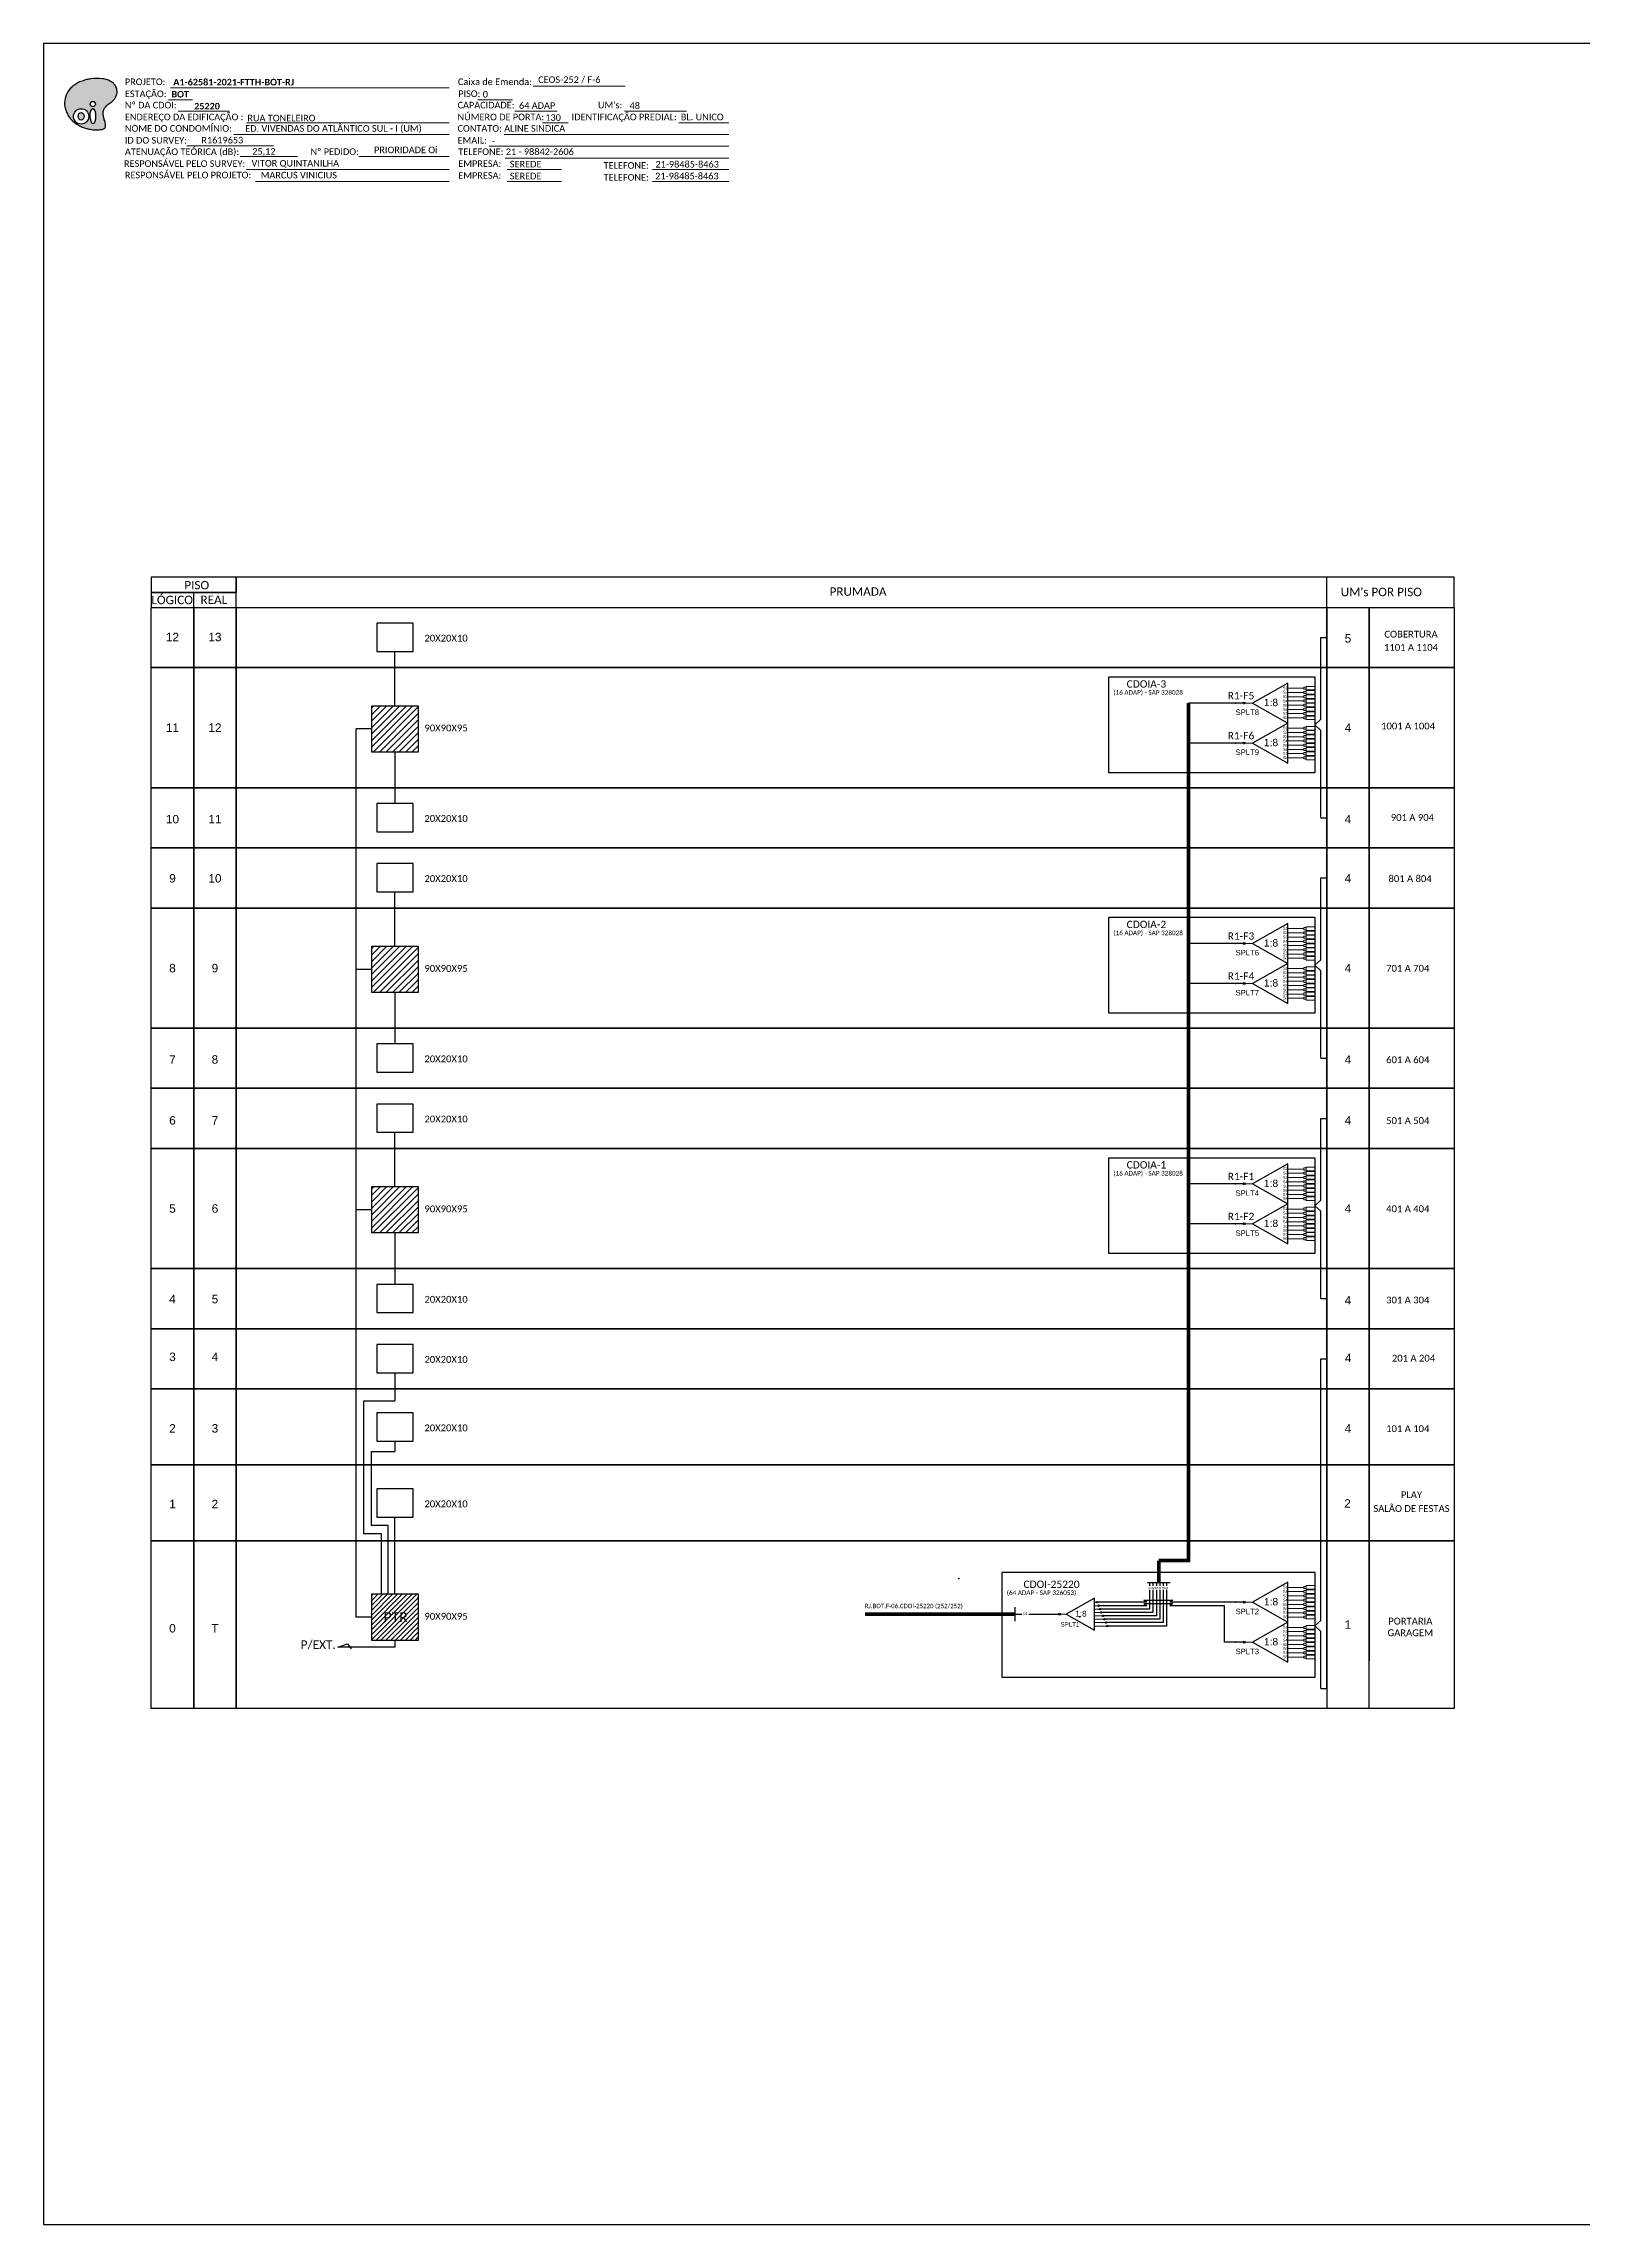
# Model space of a CAD drawing. Header units: inches. Extents: x 2341 to 4108, y -90 to 504.
# Drawn here: x 3269 to 3688, y -90 to 504 of the extents above; entities that cross this region are included whole.
import ezdxf
from ezdxf.enums import TextEntityAlignment as Align

# ---------------------------------------------------------------- set-up
doc = ezdxf.new("R2010")
doc.units = ezdxf.units.IN
doc.header["$MEASUREMENT"] = 0
doc.styles.add('ARIAL', font='arial.ttf')
doc.styles.add('WMF-Calibri0', font='calibri.ttf')
doc.styles.add('WMF-Calibri1', font='calibrib.ttf')

# ---------------------------------------------------------------- blocks, each defined once
blk = doc.blocks.new('SPLT_1-8_SC-APC')
at = {"color": 1}
blk.add_lwpolyline([(-7.37, -2.1), (-17.04, -7.55), (-7.37, -13), (-7.37, -2.1)], dxfattribs=at)
at = {"color": 3, "lineweight": 0}
for points in [[(-2.99, -3.51), (-7.37, -3.51)], [(-7.37, -4.66), (-2.99, -4.66)], [(-7.37, -5.82), (-2.99, -5.82)], [(-2.41, -3.02), (-2.41, -4)], [(-2.41, -3.02), (0, -3.02)], [(-2.41, -4), (0, -4)], [(-2.41, -4.17), (-2.41, -5.16)], [(-2.41, -4.17), (0, -4.17)], [(-2.41, -5.16), (0, -5.16)], [(-2.41, -5.32), (-2.41, -6.31)], [(-2.41, -5.32), (0, -5.32)], [(-7.37, -6.97), (-2.99, -6.97)], [(-7.37, -8.12), (-2.99, -8.12)], [(-7.37, -9.28), (-2.99, -9.28)], [(-7.37, -10.43), (-2.99, -10.43)], [(-7.37, -11.58), (-2.99, -11.58)], [(-2.41, -6.31), (0, -6.31)], [(-2.41, -6.48), (-2.41, -7.46)], [(-2.41, -6.48), (0, -6.48)], [(-2.41, -7.46), (0, -7.46)], [(-2.41, -7.63), (-2.41, -8.62)], [(-2.41, -7.63), (0, -7.63)], [(-2.41, -8.62), (0, -8.62)], [(-2.41, -8.78), (-2.41, -9.77)], [(-2.41, -8.78), (0, -8.78)], [(-2.41, -9.77), (0, -9.77)], [(-2.41, -9.94), (-2.41, -10.92)], [(-2.41, -9.94), (0, -9.94)], [(-2.41, -10.92), (0, -10.92)], [(-2.41, -11.09), (-2.41, -12.08)], [(-2.41, -11.09), (0, -11.09)], [(-2.41, -12.08), (0, -12.08)]]:
    blk.add_lwpolyline(points, dxfattribs=at)
for points in [[(-2.99, -3.22), (-2.41, -3.22), (-2.41, -3.8), (-2.99, -3.8)], [(-2.99, -4.38), (-2.41, -4.38), (-2.41, -4.95), (-2.99, -4.95)], [(-2.99, -5.53), (-2.41, -5.53), (-2.41, -6.1), (-2.99, -6.1)], [(-2.99, -6.68), (-2.41, -6.68), (-2.41, -7.26), (-2.99, -7.26)], [(-2.99, -7.84), (-2.41, -7.84), (-2.41, -8.41), (-2.99, -8.41)], [(-2.99, -8.99), (-2.41, -8.99), (-2.41, -9.56), (-2.99, -9.56)], [(-2.99, -10.14), (-2.41, -10.14), (-2.41, -10.72), (-2.99, -10.72)], [(-2.99, -11.3), (-2.41, -11.3), (-2.41, -11.87), (-2.99, -11.87)]]:
    blk.add_lwpolyline(points, close=True, dxfattribs=at)
at = {"color": 1, "lineweight": 0}
blk.add_lwpolyline([(-17.04, -7.55), (-19.26, -7.55)], dxfattribs=at)
at = {"color": 1, "style": 'ARIAL'}
for s, height, p in [('S1', 0.75, (-8.74, -3.78)), ('S2', 0.75, (-8.74, -4.97)), ('S3', 0.75, (-8.74, -6.18)), ('1:8', 2, (-13.91, -8.4)), ('S4', 0.75, (-8.74, -7.36)), ('S5', 0.75, (-8.74, -8.57)), ('S6', 0.75, (-8.74, -9.69)), ('S7', 0.75, (-8.74, -10.78)), ('S8', 0.75, (-8.74, -11.9))]:
    blk.add_text(s, height=height, dxfattribs=at).set_placement(p)
blk = doc.blocks.new('SPLITTER_')
blk.add_point((0, 0))
at = {"style": 'ARIAL', "flags": 4}
blk.add_attdef('SPLT', (0, -3.26), '', height=1.5, dxfattribs=at)
blk = doc.blocks.new('A$C415C251F')
at = {"color": 3}
blk.add_point((0, 0), dxfattribs=at)
blk = doc.blocks.new('LEG_CDOIA8_C-SPLT_ESQ')
at = {"color": 3, "extrusion": (0, 0, -1), "xscale": -1, "zscale": -1}
blk.add_blockref('A$C415C251F', (0, 0), dxfattribs=at)
at = {"color": 1, "style": 'WMF-Calibri0', "flags": 4}
blk.add_attdef('MODELO', text='', height=1.5, dxfattribs=at).set_placement((22.54, -4.54), align=Align.CENTER)
blk.add_attdef('CDO', (21.44, -2.61), '', height=2, dxfattribs=at)
at = {"style": 'ARIAL', "flags": 4}
blk.add_attdef('SPLITAGEM', text='', height=1.5, dxfattribs=at).set_placement((18.61, -12.59), align=Align.CENTER)
blk = doc.blocks.new('OI')
h = blk.add_hatch(color=40)
edge = h.paths.add_edge_path()
edge.add_spline(control_points=[(4.35, -0.67), (3.92, -0.99), (3.26, -1.5), (2.81, -2.59), (2.9, -3.5), (3.06, -4.27), (3.31, -4.85), (3.37, -5.39), (3.4, -5.88), (3.2, -6.4), (2.54, -6.61), (1.65, -6.63), (0.55, -6.67), (-0.56, -6.42), (-1.61, -6.14), (-2.77, -5.61), (-3.92, -4.77), (-4.89, -3.7), (-5.34, -2.65), (-5.6, -1.94), (-5.85, -0.96), (-5.71, 0.47), (-5.1, 2.02), (-4.14, 3.02), (-3.3, 3.61), (-2.37, 4.16), (-1.36, 4.44), (-0.56, 4.7), (0.79, 4.85), (2.24, 4.97), (3.79, 4.57), (4.67, 4.21), (5.44, 3.65), (5.76, 2.99), (6.03, 2.21), (6.01, 1.46), (5.72, 0.64), (5.31, 0.08), (4.88, -0.38), (4.51, -0.55), (4.35, -0.67)], knot_values=[0, 0, 0, 0, 1.60434, 2.417191, 3.427595, 4.282808, 4.776746, 5.304182, 5.888771, 6.258406, 6.858137, 7.79129, 8.986195, 10.124242, 11.187857, 12.242908, 13.953784, 15.414161, 16.515391, 17.349188, 17.675853, 19.552021, 21.515531, 22.568638, 23.63245, 24.621084, 25.782718, 26.745347, 27.142653, 29.870543, 31.004649, 31.921532, 32.709589, 33.801391, 34.042471, 35.192333, 35.971461, 36.628871, 37.254359, 37.836911, 37.836911, 37.836911, 37.836911], degree=3, periodic=0)
h.paths.add_polyline_path([(1.13, -0.87, -1), (-0.04, -0.87, -1)], flags=16)
edge = h.paths.add_edge_path(flags=16)
edge.add_ellipse((0.56, -3.59), major_axis=(-0.02, 1.71), ratio=0.361305, start_angle=0, end_angle=360)
h.paths.add_polyline_path([(-0.36, -3.62, -1), (-3.8, -3.62, -1)], flags=16)
edge = h.paths.add_edge_path(flags=0)
edge.add_ellipse((-2.08, -3.62), major_axis=(0, 0.885), ratio=0.758294, start_angle=0, end_angle=360)
at = {"color": 40}
for centre, radius in [((-2.08, -3.62), 1.72), ((0.54, -0.87), 0.587)]:
    blk.add_circle(centre, radius, dxfattribs=at)
blk.add_ellipse((-2.08, -3.62), major_axis=(0, 0.885), ratio=0.758294, start_param=-3.141592653589792, end_param=3.141592653589792, dxfattribs=at)
blk.add_ellipse((0.56, -3.59), major_axis=(-0.02, 1.71), ratio=0.361305, dxfattribs=at)
at = {"color": 40, "start_tangent": (-0.800898, -0.598801), "end_tangent": (-0.800898, -0.598801)}
blk.add_spline([(4.35, -0.67), (3.2, -1.78), (2.9, -2.54), (2.92, -3.55), (3.12, -4.38), (3.28, -4.85), (3.37, -5.37), (3.35, -5.95), (3.2, -6.29), (2.66, -6.55), (1.73, -6.63), (0.54, -6.62), (-0.58, -6.41), (-1.6, -6.11), (-2.56, -5.67), (-3.95, -4.67), (-4.89, -3.56), (-5.37, -2.56), (-5.64, -1.78), (-5.72, -1.46), (-5.63, 0.42), (-4.84, 2.22), (-4.13, 2.99), (-3.27, 3.62), (-2.4, 4.09), (-1.3, 4.47), (-0.37, 4.72), (0.02, 4.77), (2.75, 4.8), (3.85, 4.53), (4.69, 4.16), (5.31, 3.68), (5.85, 2.73), (5.93, 2.5), (5.94, 1.35), (5.67, 0.62), (5.29, 0.08), (4.84, -0.36), (4.35, -0.67)], degree=3, dxfattribs=at)

msp = doc.modelspace()

# ---------------------------------------------------------------- hatches: boundary and pattern name
h = msp.add_hatch()
h.set_pattern_fill('ANSI31', color=1, scale=10, style=0)
h.set_pattern_definition([(45, (827.6776, 806.3233), (-0.8838835, 0.8838835), [])])
h.paths.add_polyline_path([(3371.02, 323.59), (3358.38, 323.59), (3358.38, 310.95), (3371.02, 310.95)])
h = msp.add_hatch(color=3)
h.dxf.hatch_style = 1
edge = h.paths.add_edge_path()
edge.add_arc((3596.11, 324.32), 0.256, 0, 360)
h = msp.add_hatch(color=3)
h.dxf.hatch_style = 1
edge = h.paths.add_edge_path()
edge.add_arc((3596.11, 313.43), 0.256, 0, 360)
h = msp.add_hatch()
h.set_pattern_fill('ANSI31', color=1, scale=10, style=0)
h.set_pattern_definition([(45, (827.6776, 740.8358), (-0.8838835, 0.8838835), [])])
h.paths.add_polyline_path([(3371.02, 258.1), (3358.38, 258.1), (3358.38, 245.46), (3371.02, 245.46)])
h = msp.add_hatch(color=3)
h.dxf.hatch_style = 1
edge = h.paths.add_edge_path()
edge.add_arc((3596.11, 258.84), 0.256, 0, 360)
h = msp.add_hatch(color=3)
h.dxf.hatch_style = 1
edge = h.paths.add_edge_path()
edge.add_arc((3596.11, 247.94), 0.256, 0, 360)
h = msp.add_hatch()
h.set_pattern_fill('ANSI31', color=1, scale=10, style=0)
h.set_pattern_definition([(45, (827.6776, 675.3483), (-0.8838835, 0.8838835), [])])
h.paths.add_polyline_path([(3371.02, 192.62), (3358.38, 192.62), (3358.38, 179.97), (3371.02, 179.97)])
h = msp.add_hatch(color=3)
h.dxf.hatch_style = 1
edge = h.paths.add_edge_path()
edge.add_arc((3596.11, 193.35), 0.256, 0, 360)
h = msp.add_hatch(color=3)
h.dxf.hatch_style = 1
edge = h.paths.add_edge_path()
edge.add_arc((3596.11, 182.45), 0.256, 0, 360)
h = msp.add_hatch()
h.set_pattern_fill('ANSI31', color=1, scale=7.526522, style=0)
h.set_pattern_definition([(45, (3135.5261, -245.3972), (-0.6652568, 0.6652568), [])])
h.paths.add_polyline_path([(3371.02, 81.65), (3358.38, 81.65), (3358.38, 69.01), (3371.02, 69.01)])
h.paths.add_polyline_path([(3360.94, 73.28), (3368.9, 73.28), (3368.9, 77.34), (3360.94, 77.34)], flags=24)
h = msp.add_hatch(color=3)
h.dxf.hatch_style = 1
edge = h.paths.add_edge_path()
edge.add_arc((3556, 79.38), 0.193, 0, 360)
h = msp.add_hatch(color=3)
h.dxf.hatch_style = 1
edge = h.paths.add_edge_path()
edge.add_arc((3556.4, 78.45), 0.193, 0, 360)
h = msp.add_hatch(color=3)
h.dxf.hatch_style = 1
edge = h.paths.add_edge_path()
edge.add_arc((3556.8, 77.53), 0.193, 0, 360)
h = msp.add_hatch(color=3)
h.dxf.hatch_style = 1
edge = h.paths.add_edge_path()
edge.add_arc((3596.11, 79.39), 0.256, 0, 360)
h = msp.add_hatch(color=3)
h.dxf.hatch_style = 1
edge = h.paths.add_edge_path()
edge.add_arc((3545.78, 76.15), 0.256, 0, 360)
h = msp.add_hatch(color=3)
h.dxf.hatch_style = 1
edge = h.paths.add_edge_path()
edge.add_arc((3557.2, 76.61), 0.193, 0, 360)
h = msp.add_hatch(color=3)
h.dxf.hatch_style = 1
edge = h.paths.add_edge_path()
edge.add_arc((3557.6, 75.69), 0.193, 0, 360)
h = msp.add_hatch(color=3)
h.dxf.hatch_style = 1
edge = h.paths.add_edge_path()
edge.add_arc((3558, 74.76), 0.193, 0, 360)
h = msp.add_hatch(color=3)
h.dxf.hatch_style = 1
edge = h.paths.add_edge_path()
edge.add_arc((3558.4, 73.84), 0.193, 0, 360)
h = msp.add_hatch(color=3)
h.dxf.hatch_style = 1
edge = h.paths.add_edge_path()
edge.add_arc((3558.8, 72.92), 0.193, 0, 360)
h = msp.add_hatch(color=3)
h.dxf.hatch_style = 1
edge = h.paths.add_edge_path()
edge.add_arc((3596.11, 68.5), 0.256, 0, 360)

# ---------------------------------------------------------------- linework, layer by layer
at = {"color": 3}
for p, q in [((3616.94, 319.89), (3616.94, 342.17)), ((3615.37, 318.38), (3616.94, 319.89)), ((3616.94, 316.88), (3615.37, 318.38)), ((3616.94, 293.05), (3616.94, 316.88)), ((3616.94, 254.41), (3616.94, 276.68)), ((3615.37, 252.9), (3616.94, 254.41)), ((3616.94, 251.39), (3615.37, 252.9)), ((3616.94, 227.57), (3616.94, 251.39)), ((3616.94, 188.92), (3616.94, 211.19)), ((3615.37, 187.41), (3616.94, 188.92)), ((3616.94, 185.9), (3615.37, 187.41)), ((3616.94, 162.08), (3616.94, 185.9)), ((3616.94, 74.45), (3616.94, 145.71)), ((3616.94, 74.45), (3616.94, 82.09)), ((3533.63, 76.15), (3535.49, 76.15)), ((3537.42, 76.15), (3545.78, 76.15)), ((3615.37, 72.95), (3616.94, 74.45)), ((3616.94, 71.44), (3615.37, 72.95)), ((3616.94, 55.89), (3616.94, 71.44))]:
    msp.add_line(p, q, dxfattribs=at)
for p, q in [((3321.44, 96.13), (3618.59, 96.13)), ((3618.59, 96.13), (3618.59, 50.49)), ((3618.59, 96.13), (3630.16, 96.13)), ((3618.59, 55.79), (3618.59, 96.13)), ((3630.16, 96.13), (3630.16, 63.39)), ((3630.16, 96.13), (3653.3, 96.13)), ((3630.16, 50.49), (3630.16, 96.13)), ((3653.3, 96.13), (3653.3, 50.49)), ((3618.59, 50.49), (3454.29, 50.49)), ((3630.16, 50.49), (3618.59, 50.49)), ((3653.3, 50.49), (3630.16, 50.49))]:
    msp.add_line(p, q)
for points in [[(3268.96, -90.07), (4107.53, -90.07), (4107.53, 503.93), (3268.96, 503.93), (3268.96, -90.07)], [(3321.44, 350.35), (3653.3, 350.35), (3653.3, 358.58), (3321.44, 358.58), (3321.44, 358.58), (3321.44, 354.47)], [(3618.57, 350.35), (3618.57, 358.58)], [(3309.86, 350.35), (3309.86, 354.47)]]:
    msp.add_lwpolyline(points)
at = {"color": 7, "lineweight": 0}
for points in [[(3302.99, 488.61), (3309.54, 488.61)], [(3303.51, 491.89), (3379.48, 491.89)], [(3387.28, 488.65), (3396.76, 488.65)], [(3402.32, 492.38), (3427.45, 492.38)], [(3305.65, 485.54), (3319.6, 485.54)], [(3324.22, 482.31), (3379.48, 482.31)], [(3397.33, 485.54), (3408.94, 485.54)], [(3404.91, 482.31), (3411.86, 482.31)], [(3427.27, 485.54), (3444.12, 485.54)], [(3442.08, 482.31), (3455.7, 482.31)], [(3307.97, 476.13), (3331.6, 476.13)], [(3320.81, 479.19), (3379.48, 479.19)], [(3390.4, 475.96), (3455.67, 475.96)], [(3394.44, 479.19), (3455.67, 479.19)], [(3322.51, 473.16), (3338.18, 473.16)], [(3324.22, 469.61), (3379.48, 469.61)], [(3354.84, 473.17), (3379.34, 473.17)], [(3355.34, 473.17), (3379.49, 473.17)], [(3394.69, 472.72), (3455.67, 472.72)], [(3395.3, 469.61), (3410.1, 469.61)], [(3434.9, 469.61), (3455.67, 469.61)], [(3326.71, 466.37), (3379.48, 466.37)], [(3395.3, 466.37), (3410.1, 466.37)], [(3434.9, 466.37), (3455.67, 466.37)], [(3556, 79.38), (3555.29, 79.38)], [(3555.29, 78.45), (3556.4, 78.45)], [(3555.29, 77.53), (3556.8, 77.53)], [(3555.29, 76.61), (3557.2, 76.61)], [(3555.29, 75.69), (3557.6, 75.69)], [(3555.29, 74.76), (3557.8, 74.76)], [(3555.29, 73.84), (3558.4, 73.84)], [(3555.29, 72.92), (3558.8, 72.92)]]:
    msp.add_lwpolyline(points, dxfattribs=at)
at = {"color": 0}
for points in [[(3298.29, 354.47), (3321.44, 354.47), (3321.44, 358.58), (3298.29, 358.58)], [(3298.29, 350.35), (3321.44, 350.35), (3321.44, 354.47), (3298.29, 354.47)]]:
    msp.add_lwpolyline(points, close=True, dxfattribs=at)
for points in [[(3298.29, 350.35), (3309.86, 350.35), (3309.86, 333.98), (3298.29, 333.98)], [(3309.86, 350.35), (3321.44, 350.35), (3321.44, 333.98), (3309.86, 333.98)], [(3321.44, 350.35), (3618.59, 350.35), (3618.59, 333.98), (3321.44, 333.98)], [(3369.62, 346.07), (3359.77, 346.07), (3359.77, 338.36), (3369.62, 338.36)], [(3618.59, 350.35), (3630.16, 350.35), (3630.16, 333.98), (3618.59, 333.98)], [(3630.16, 350.35), (3653.3, 350.35), (3653.3, 333.98), (3630.16, 333.98)], [(3298.29, 333.98), (3309.86, 333.98), (3309.86, 301.24), (3298.29, 301.24)], [(3309.86, 333.98), (3321.44, 333.98), (3321.44, 301.24), (3309.86, 301.24)], [(3321.44, 333.98), (3618.59, 333.98), (3618.59, 301.24), (3321.44, 301.24)], [(3618.59, 333.98), (3630.16, 333.98), (3630.16, 301.24), (3618.59, 301.24)], [(3630.16, 333.98), (3653.3, 333.98), (3653.3, 301.24), (3630.16, 301.24)], [(3298.29, 301.24), (3309.86, 301.24), (3309.86, 284.87), (3298.29, 284.87)], [(3309.86, 301.24), (3321.44, 301.24), (3321.44, 284.87), (3309.86, 284.87)], [(3321.44, 301.24), (3618.59, 301.24), (3618.59, 284.87), (3321.44, 284.87)], [(3618.59, 301.24), (3630.16, 301.24), (3630.16, 284.87), (3618.59, 284.87)], [(3630.16, 301.24), (3653.3, 301.24), (3653.3, 284.87), (3630.16, 284.87)], [(3369.62, 296.95), (3359.77, 296.95), (3359.77, 289.25), (3369.62, 289.25)], [(3298.29, 284.87), (3309.86, 284.87), (3309.86, 268.49), (3298.29, 268.49)], [(3309.86, 284.87), (3321.44, 284.87), (3321.44, 268.49), (3309.86, 268.49)], [(3321.44, 284.87), (3618.59, 284.87), (3618.59, 268.49), (3321.44, 268.49)], [(3369.62, 280.58), (3359.77, 280.58), (3359.77, 272.88), (3369.62, 272.88)], [(3618.59, 284.87), (3630.16, 284.87), (3630.16, 268.49), (3618.59, 268.49)], [(3630.16, 284.87), (3653.3, 284.87), (3653.3, 268.49), (3630.16, 268.49)], [(3298.29, 268.49), (3309.86, 268.49), (3309.86, 235.75), (3298.29, 235.75)], [(3309.86, 268.49), (3321.44, 268.49), (3321.44, 235.75), (3309.86, 235.75)], [(3321.44, 268.49), (3618.59, 268.49), (3618.59, 235.75), (3321.44, 235.75)], [(3618.59, 268.49), (3630.16, 268.49), (3630.16, 235.75), (3618.59, 235.75)], [(3630.16, 268.49), (3653.3, 268.49), (3653.3, 235.75), (3630.16, 235.75)], [(3298.29, 235.75), (3309.86, 235.75), (3309.86, 219.38), (3298.29, 219.38)], [(3309.86, 235.75), (3321.44, 235.75), (3321.44, 219.38), (3309.86, 219.38)], [(3321.44, 235.75), (3618.59, 235.75), (3618.59, 219.38), (3321.44, 219.38)], [(3618.59, 235.75), (3630.16, 235.75), (3630.16, 219.38), (3618.59, 219.38)], [(3630.16, 235.75), (3653.3, 235.75), (3653.3, 219.38), (3630.16, 219.38)], [(3369.62, 231.46), (3359.77, 231.46), (3359.77, 223.76), (3369.62, 223.76)], [(3298.29, 219.38), (3309.86, 219.38), (3309.86, 203.01), (3298.29, 203.01)], [(3309.86, 219.38), (3321.44, 219.38), (3321.44, 203.01), (3309.86, 203.01)], [(3321.44, 219.38), (3618.59, 219.38), (3618.59, 203.01), (3321.44, 203.01)], [(3369.62, 215.09), (3359.77, 215.09), (3359.77, 207.39), (3369.62, 207.39)], [(3618.59, 219.38), (3630.16, 219.38), (3630.16, 203.01), (3618.59, 203.01)], [(3630.16, 219.38), (3653.3, 219.38), (3653.3, 203.01), (3630.16, 203.01)], [(3298.29, 203.01), (3309.86, 203.01), (3309.86, 170.26), (3298.29, 170.26)], [(3309.86, 203.01), (3321.44, 203.01), (3321.44, 170.26), (3309.86, 170.26)], [(3321.44, 203.01), (3618.59, 203.01), (3618.59, 170.26), (3321.44, 170.26)], [(3618.59, 203.01), (3630.16, 203.01), (3630.16, 170.26), (3618.59, 170.26)], [(3630.16, 203.01), (3653.3, 203.01), (3653.3, 170.26), (3630.16, 170.26)], [(3298.29, 170.26), (3309.86, 170.26), (3309.86, 153.89), (3298.29, 153.89)], [(3309.86, 170.26), (3321.44, 170.26), (3321.44, 153.89), (3309.86, 153.89)], [(3321.44, 170.26), (3618.59, 170.26), (3618.59, 153.89), (3321.44, 153.89)], [(3618.59, 170.26), (3630.16, 170.26), (3630.16, 153.89), (3618.59, 153.89)], [(3630.16, 170.26), (3653.3, 170.26), (3653.3, 153.89), (3630.16, 153.89)], [(3369.62, 165.98), (3359.77, 165.98), (3359.77, 158.27), (3369.62, 158.27)], [(3298.29, 153.89), (3309.86, 153.89), (3309.86, 137.52), (3298.29, 137.52)], [(3309.86, 153.89), (3321.44, 153.89), (3321.44, 137.52), (3309.86, 137.52)], [(3321.44, 153.89), (3618.59, 153.89), (3618.59, 137.52), (3321.44, 137.52)], [(3369.62, 149.6), (3359.77, 149.6), (3359.77, 141.9), (3369.62, 141.9)], [(3618.59, 153.89), (3630.16, 153.89), (3630.16, 137.52), (3618.59, 137.52)], [(3630.16, 153.89), (3653.3, 153.89), (3653.3, 137.52), (3630.16, 137.52)], [(3298.29, 137.52), (3309.86, 137.52), (3309.86, 116.83), (3298.29, 116.83)], [(3309.86, 137.52), (3321.44, 137.52), (3321.44, 116.83), (3309.86, 116.83)], [(3321.44, 137.52), (3618.59, 137.52), (3618.59, 116.83), (3321.44, 116.83)], [(3618.59, 137.52), (3630.16, 137.52), (3630.16, 116.83), (3618.59, 116.83)], [(3630.16, 137.52), (3653.3, 137.52), (3653.3, 116.83), (3630.16, 116.83)], [(3369.62, 130.95), (3359.77, 130.95), (3359.77, 123.25), (3369.62, 123.25)], [(3298.29, 116.83), (3309.86, 116.83), (3309.86, 96.13), (3298.29, 96.13)], [(3309.86, 116.83), (3321.44, 116.83), (3321.44, 96.13), (3309.86, 96.13)], [(3321.44, 116.83), (3618.59, 116.83), (3618.59, 96.13), (3321.44, 96.13)], [(3618.59, 116.83), (3630.16, 116.83), (3630.16, 96.13), (3618.59, 96.13)], [(3630.16, 116.83), (3653.3, 116.83), (3653.3, 96.13), (3630.16, 96.13)], [(3369.62, 110.26), (3359.77, 110.26), (3359.77, 102.56), (3369.62, 102.56)], [(3298.29, 96.13), (3309.86, 96.13), (3309.86, 50.49), (3298.29, 50.49)], [(3309.86, 96.13), (3321.44, 96.13), (3321.44, 50.49), (3309.86, 50.49)], [(3321.44, 96.13), (3618.59, 96.13), (3618.59, 50.49), (3321.44, 50.49)]]:
    msp.add_lwpolyline(points, close=True)
at = {"color": 3}
for points in [[(3616.94, 342.17), (3618.59, 342.17)], [(3364.7, 323.59), (3364.7, 338.36)], [(3358.38, 317.27), (3354.12, 317.27)], [(3354.12, 251.78), (3354.12, 317.27)], [(3364.7, 310.95), (3364.7, 296.95)], [(3616.94, 293.05), (3618.59, 293.05)], [(3616.94, 276.68), (3618.59, 276.68)], [(3364.7, 258.1), (3364.7, 272.88)], [(3358.38, 251.78), (3354.12, 251.78)], [(3354.12, 186.29), (3354.12, 251.78)], [(3364.7, 245.46), (3364.7, 231.46)], [(3616.94, 227.57), (3618.59, 227.57)], [(3616.94, 211.19), (3618.59, 211.19)], [(3364.7, 192.62), (3364.7, 207.39)], [(3358.38, 75.33), (3354.12, 75.33), (3354.12, 186.29)], [(3358.38, 186.29), (3354.12, 186.29)], [(3364.7, 179.97), (3364.7, 165.98)], [(3616.94, 162.08), (3618.59, 162.08)], [(3616.94, 145.71), (3618.59, 145.71)], [(3364.7, 141.9), (3364.7, 134.25)], [(3361.04, 81.65), (3361.04, 98.05), (3356.2, 98.05), (3356.2, 134.25), (3364.7, 134.25)], [(3362.84, 81.65), (3362.84, 100.33), (3358.3, 100.33), (3358.3, 120.46), (3364.7, 120.46)], [(3364.7, 123.25), (3364.7, 120.46)], [(3616.94, 116.83), (3618.59, 116.83)], [(3364.7, 81.65), (3364.7, 102.56)], [(3569.58, 79.39), (3556, 79.38)], [(3556.59, 78.47), (3569.58, 78.47)], [(3568.75, 79.98), (3569.58, 79.39)], [(3568.75, 79.98), (3576.69, 79.98)], [(3568.75, 79.05), (3569.58, 78.47)], [(3568.75, 79.05), (3576.69, 79.05)], [(3576.69, 79.98), (3575.86, 79.39)], [(3596.11, 79.39), (3575.86, 79.39)], [(3576.69, 79.05), (3575.86, 78.47)], [(3575.86, 78.47), (3590.69, 78.47)], [(3596.11, 68.5), (3590.69, 68.5), (3590.69, 78.47)], [(3616.94, 55.89), (3618.59, 55.89)]]:
    msp.add_lwpolyline(points, dxfattribs=at)
at = {"color": 1}
for points in [[(3559.18, 331.45), (3615.37, 331.45), (3615.37, 305.32), (3559.18, 305.32)], [(3358.38, 323.59), (3371.02, 323.59), (3371.02, 310.95), (3358.38, 310.95)], [(3559.18, 265.96), (3615.37, 265.96), (3615.37, 239.83), (3559.18, 239.83)], [(3358.38, 258.1), (3371.02, 258.1), (3371.02, 245.46), (3358.38, 245.46)], [(3559.18, 200.48), (3615.37, 200.48), (3615.37, 174.34), (3559.18, 174.34)], [(3358.38, 192.62), (3371.02, 192.62), (3371.02, 179.97), (3358.38, 179.97)], [(3615.42, 87.51), (3530.04, 87.51), (3530.04, 58.94), (3615.42, 58.94)], [(3358.38, 81.65), (3371.02, 81.65), (3371.02, 69.01), (3358.38, 69.01)]]:
    msp.add_lwpolyline(points, close=True, dxfattribs=at)
at = {"color": 5, "const_width": 1}
for points in [[(3580.89, 324.32), (3580.89, 90.72), (3572.81, 90.72)], [(3572.81, 84.81), (3572.81, 90.72)]]:
    msp.add_lwpolyline(points, dxfattribs=at)
at = {"color": 5}
for points in [[(3596.11, 324.32), (3580.89, 324.32)], [(3596.11, 313.43), (3580.9, 313.43)], [(3596.11, 258.84), (3580.89, 258.84)], [(3596.11, 247.94), (3580.9, 247.94)], [(3596.11, 193.35), (3580.89, 193.35)], [(3596.11, 182.45), (3580.9, 182.45)], [(3569.74, 84.81), (3575.88, 84.81)], [(3570.32, 84.81), (3570.32, 83.87)], [(3571.24, 84.81), (3571.24, 83.87)], [(3572.17, 84.81), (3572.17, 83.87)], [(3573.1, 84.81), (3573.1, 83.87)], [(3574.03, 84.81), (3574.03, 83.87)], [(3574.95, 84.81), (3574.95, 83.87)], [(3570.32, 82.78), (3570.32, 77.55), (3556.99, 77.55)], [(3571.24, 82.78), (3571.24, 76.62), (3557.39, 76.62)], [(3572.17, 82.78), (3572.17, 75.7), (3557.79, 75.7)], [(3573.09, 82.78), (3573.09, 74.77), (3558.19, 74.77)], [(3574.02, 82.78), (3574.02, 73.85), (3558.59, 73.85)], [(3574.95, 82.78), (3574.95, 72.92), (3558.99, 72.92)]]:
    msp.add_lwpolyline(points, dxfattribs=at)
at = {"color": 1}
for points in [[(3533.63, 78.01), (3533.63, 74.28)], [(3555.29, 80.51), (3547.56, 76.15), (3555.29, 71.79), (3555.29, 80.51)], [(3364.7, 69.01), (3364.7, 67.11), (3349.14, 67.11), (3351.77, 68.04), (3352.78, 66.68)]]:
    msp.add_lwpolyline(points, dxfattribs=at)
at = {"color": 1, "const_width": 1}
msp.add_lwpolyline([(3492.78, 76.15), (3533.63, 76.15)], dxfattribs=at)
at = {"color": 1, "lineweight": 0}
msp.add_lwpolyline([(3547.56, 76.15), (3545.78, 76.15)], dxfattribs=at)
at = {"color": 3}
for centre, radius in [((3596.11, 324.32), 0.256), ((3596.11, 313.43), 0.256), ((3596.11, 258.84), 0.256), ((3596.11, 247.94), 0.256), ((3596.11, 193.35), 0.256), ((3596.11, 182.45), 0.256), ((3556, 79.38), 0.193), ((3556.4, 78.45), 0.193), ((3556.8, 77.53), 0.193), ((3596.11, 79.39), 0.256), ((3545.78, 76.15), 0.256), ((3557.2, 76.61), 0.193), ((3557.6, 75.69), 0.193), ((3558, 74.76), 0.193), ((3558.4, 73.84), 0.193), ((3558.8, 72.92), 0.193), ((3596.11, 68.5), 0.256)]:
    msp.add_circle(centre, radius, dxfattribs=at)

# ---------------------------------------------------------------- block references
at = {"color": 7, "xscale": 1.213923925196705, "yscale": 1.21392392515554, "zscale": 1.213923925163967, "rotation": 0.153289602326381}
msp.add_blockref('OI', (3281.7, 488.52), dxfattribs=at)
at = {"color": 3}
for p in [(3615.37, 331.87), (3615.37, 320.97), (3615.37, 266.38), (3615.37, 255.49), (3615.37, 200.9), (3615.37, 190), (3615.37, 86.94), (3615.37, 76.04)]:
    msp.add_blockref('SPLT_1-8_SC-APC', p, dxfattribs=at)
ref = msp.add_blockref('SPLITTER_', (3593.73, 324.32))
ref.add_attrib('SPLT', 'SPLT8', (3593.73, 321.06), dxfattribs={"height": 1.5, "style": 'ARIAL'})
ref = msp.add_blockref('SPLITTER_', (3593.73, 313.43))
ref.add_attrib('SPLT', 'SPLT9', (3593.73, 310.17), dxfattribs={"height": 1.5, "style": 'ARIAL'})
ref = msp.add_blockref('SPLITTER_', (3593.73, 258.84))
ref.add_attrib('SPLT', 'SPLT6', (3593.73, 255.58), dxfattribs={"height": 1.5, "style": 'ARIAL'})
ref = msp.add_blockref('SPLITTER_', (3593.73, 247.94))
ref.add_attrib('SPLT', 'SPLT7', (3593.73, 244.68), dxfattribs={"height": 1.5, "style": 'ARIAL'})
ref = msp.add_blockref('SPLITTER_', (3593.73, 193.35))
ref.add_attrib('SPLT', 'SPLT4', (3593.73, 190.09), dxfattribs={"height": 1.5, "style": 'ARIAL'})
ref = msp.add_blockref('SPLITTER_', (3593.73, 182.45))
ref.add_attrib('SPLT', 'SPLT5', (3593.73, 179.19), dxfattribs={"height": 1.5, "style": 'ARIAL'})
ref = msp.add_blockref('LEG_CDOIA8_C-SPLT_ESQ', (3518.32, 85.9), dxfattribs=at)
ref.add_attrib('CDO', 'CDOI-25220', (3535.96, 83.29), dxfattribs={"color": 1, "height": 2, "style": 'WMF-Calibri0'})
ref.add_attrib('MODELO', '(64 ADAP - SAP 326053)', dxfattribs={"color": 1, "height": 1.25, "style": 'WMF-Calibri0'}).set_placement((3540.87, 81.36), align=Align.CENTER)
ref = msp.add_blockref('SPLITTER_', (3593.73, 79.39))
ref.add_attrib('SPLT', 'SPLT2', (3593.73, 76.13), dxfattribs={"height": 1.5, "style": 'ARIAL'})
ref = msp.add_blockref('SPLITTER_', (3551.29, 75.38), dxfattribs=dict(xscale=-0.8000000000001819, yscale=0.8000000000001819, zscale=0.8))
ref.add_attrib('SPLT', 'SPLT1', (3546.07, 72.77), dxfattribs={"height": 1.2, "style": 'ARIAL'})
ref = msp.add_blockref('SPLITTER_', (3593.73, 68.5))
ref.add_attrib('SPLT', 'SPLT3', (3593.73, 65.24), dxfattribs={"height": 1.5, "style": 'ARIAL'})

# ---------------------------------------------------------------- texts
at = {"color": 7, "lineweight": 0, "style": 'WMF-Calibri0'}
for s, height, p in [('PROJETO:', 1.793, (3291.11, 492.64)), ('Caixa de Emenda:', 1.7927, (3381.86, 492.64)), ('ESTAÇÃO:', 1.793, (3291.11, 489.36)), ('Nº DA CDOI:', 1.7927, (3291.11, 486.29)), ('CAPACIDADE:', 1.7927, (3381.75, 486.29)), ('PISO:', 1.793, (3381.93, 489.4)), ("UM's:", 1.793, (3420, 486.29)), ('ENDEREÇO DA EDIFICAÇÃO :', 1.7927, (3291.11, 483.05)), ('NOME DO CONDOMÍNIO:', 1.7927, (3291.11, 479.94)), ('ED. VIVENDAS DO ATLÂNTICO SUL - I (UM) ', 1.7927, (3323.9, 479.94)), ('CONTATO: ALINE SINDICA ', 1.7927, (3381.75, 479.94)), ('NÚMERO DE PORTA:', 1.7927, (3381.75, 483.05)), ('IDENTIFICAÇÃO PREDIAL:', 1.7927, (3412.84, 483.05)), ('BL. UNICO', 1.793, (3442.58, 483.05)), ('ATENUAÇÃO TEÓRICA (dB):', 1.7927, (3291.11, 473.59)), ('ID DO SURVEY:', 1.7927, (3291.11, 476.7)), ('Nº PEDIDO:', 1.793, (3341.69, 473.6)), ('EMAIL:', 1.793, (3381.75, 476.7)), ('TELEFONE: 21 - 98842-2606', 1.7927, (3381.94, 473.59)), ('RESPONSÁVEL PELO SURVEY:', 1.7927, (3290.87, 470.35)), ('RESPONSÁVEL PELO PROJETO:', 1.7927, (3291.11, 467.24)), ('EMPRESA:', 1.793, (3381.94, 470.35)), ('TELEFONE:', 1.793, (3421.54, 469.85)), ('EMPRESA:', 1.793, (3381.94, 467.12)), ('TELEFONE:', 1.793, (3421.54, 466.61))]:
    msp.add_text(s, height=height, dxfattribs=at).set_placement(p)
at = {"color": 7, "linetype": 'Continuous'}
for s, height, style, p in [('A1-62581-2021-FTTH-BOT-RJ', 1.7927, 'WMF-Calibri1', (3304.3, 492.54)), ('CEOS-252 / F-6', 1.7927, 'WMF-Calibri0', (3403.72, 493.22)), ('BOT', 1.793, 'WMF-Calibri1', (3303.79, 489.26)), ('0', 1.79, 'WMF-Calibri0', (3388.63, 489.25)), ('RUA TONELEIRO', 1.7927, 'WMF-Calibri0', (3324.49, 482.76)), ('130', 1.793, 'WMF-Calibri0', (3405.67, 482.9)), ('-', 1.79, 'WMF-Calibri0', (3391.11, 476.55)), ('VITOR QUINTANILHA', 1.7927, 'WMF-Calibri0', (3325.62, 470.45)), ('SEREDE', 1.793, 'WMF-Calibri0', (3396, 470.21)), ('21-98485-8463 ', 1.7927, 'WMF-Calibri0', (3435.67, 470.17)), ('MARCUS VINICIUS ', 1.7927, 'WMF-Calibri0', (3328.11, 467.21)), ('SEREDE', 1.793, 'WMF-Calibri0', (3396, 466.97)), ('21-98485-8463 ', 1.7927, 'WMF-Calibri0', (3435.6, 466.97))]:
    msp.add_text(s, height=height, dxfattribs=dict(at, style=style)).set_placement(p)
at = {"color": 7, "linetype": 'Continuous', "style": 'WMF-Calibri1'}
msp.add_text('25220', height=1.793, dxfattribs=at).set_placement((3313.49, 486), align=Align.CENTER)
at = {"color": 0, "linetype": 'Continuous', "style": 'WMF-Calibri0'}
for s, p in [('64 ADAP', (3398.5, 486.16)), ('48', (3428.62, 486.14)), ('R1619653', (3311.95, 476.74))]:
    msp.add_text(s, height=1.793, dxfattribs=at).set_placement(p)
at = {"color": 0, "lineweight": 0, "style": 'WMF-Calibri0'}
msp.add_text('25,12', height=1.793, dxfattribs=at).set_placement((3325.81, 473.68))
at = {"color": 7, "style": 'WMF-Calibri0'}
msp.add_text('PRIORIDADE Oi', height=1.7927, dxfattribs=at).set_placement((3359, 474.09))
at = {"color": 0, "style": 'WMF-Calibri0'}
for s, p in [('     PISO', (3303.25, 355.28)), ('  LÓGICO', (3296.71, 351.25)), ('    REAL', (3308.47, 351.3)), ('PRUMADA', (3483.12, 353.53)), ("UM's POR PISO", (3622.4, 353.42))]:
    msp.add_text(s, height=2.3, dxfattribs=at).set_placement(p)
at = {"style": 'WMF-Calibri0'}
for s, height, p in [('20X20X10', 1.854, (3372.73, 341.07)), ('COBERTURA', 1.854, (3634.3, 342.15)), ('1101 A 1104', 1.8536, (3634.2, 338.56)), ('90X90X95', 1.854, (3372.73, 316.59)), ('1001 A 1004', 1.8536, (3633.4, 317.13)), ('20X20X10', 1.854, (3372.73, 291.95)), ('901 A 904', 1.854, (3636.04, 292.21)), ('20X20X10', 1.854, (3372.73, 275.58)), ('801 A 804', 1.854, (3635.41, 275.57)), ('90X90X95', 1.854, (3372.73, 251.1)), ('701 A 704', 1.854, (3634.78, 251.13)), ('20X20X10', 1.854, (3372.73, 226.47)), ('601 A 604', 1.854, (3634.78, 226.23)), ('20X20X10', 1.854, (3372.73, 210.09)), ('501 A 504', 1.854, (3634.78, 209.66)), ('90X90X95', 1.854, (3372.73, 185.61)), ('401 A 404', 1.854, (3634.78, 185.64)), ('20X20X10', 1.854, (3372.73, 160.98)), ('301 A 304', 1.854, (3634.78, 160.79)), ('20X20X10', 1.854, (3372.73, 144.61)), ('201 A 204', 1.854, (3636.35, 144.94)), ('20X20X10', 1.854, (3372.73, 125.96)), ('101 A 104', 1.854, (3634.78, 125.75)), ('20X20X10', 1.854, (3372.73, 105.26)), ('PLAY', 1.854, (3638.78, 107.76)), ('SALÃO DE FESTAS', 1.8536, (3631.29, 103.99)), ('PTR', 2.711, (3361.62, 73.97)), ('90X90X95', 1.854, (3372.73, 74.64)), ('GARAGEM', 1.854, (3635.15, 70.15)), ('PORTARIA', 1.854, (3635.36, 73.32)), ('P/EXT.', 2.317, (3339, 66.68))]:
    msp.add_text(s, height=height, dxfattribs=at).set_placement(p)
at = {"color": 1, "style": 'WMF-Calibri0'}
for p in [(3569.92, 326.58), (3569.92, 261.09), (3569.92, 195.61)]:
    msp.add_text('(16 ADAP) - SAP 328028', height=1.25, dxfattribs=at).set_placement(p, align=Align.CENTER)
at = {"color": 1}
for s, height, style, p in [('CDOIA-3', 2, 'WMF-Calibri0', (3564.07, 328.51)), ('CDOIA-2', 2, 'WMF-Calibri0', (3564.07, 263.02)), ('CDOIA-1', 2, 'WMF-Calibri0', (3564.07, 197.53)), ('RJ.BOT.F-06.CDOI-25220 (252/252) ', 1.2, 'WMF-Calibri0', (3492.75, 77.77)), ('1:8', 1.6, 'ARIAL', (3550.06, 75.47))]:
    msp.add_text(s, height=height, dxfattribs=dict(at, style=style)).set_placement(p)
at = {"color": 5, "style": 'WMF-Calibri0'}
for s, p in [('R1-F5', (3591.6, 325.34)), ('R1-F6', (3591.6, 314.44)), ('R1-F3', (3591.6, 259.85)), ('R1-F4', (3591.6, 248.96)), ('R1-F1', (3591.6, 194.37)), ('R1-F2', (3591.6, 183.47))]:
    msp.add_text(s, height=2, dxfattribs=at).set_placement(p)
at = {"style": 'ARIAL'}
for s, height, p in [('01', 0.51, (3570.31, 83.28)), ('02', 0.51, (3571.25, 83.28)), ('03', 0.51, (3572.18, 83.28)), ('04', 0.51, (3573.11, 83.28)), ('05', 0.51, (3574.04, 83.28)), ('06', 0.51, (3574.96, 83.28)), ('01', 0.8, (3536.5, 76.3))]:
    msp.add_text(s, height=height, dxfattribs=at).set_placement(p, align=Align.MIDDLE_CENTER)
at = {"style": 'ARIAL', "flags": 12}
for tag, p in [('12', (3304.08, 342.3)), ('13', (3315.65, 342.3)), ('5', (3624.37, 341.95)), ('11', (3304.08, 317.61)), ('12', (3315.65, 317.61)), ('4', (3624.37, 317.62)), ('10', (3304.08, 292.68)), ('11', (3315.65, 292.68)), ('4', (3624.37, 292.69)), ('9', (3304.08, 276.57)), ('10', (3315.65, 276.57)), ('4', (3624.37, 276.57)), ('8', (3304.08, 252.12)), ('9', (3315.65, 252.12)), ('4', (3624.37, 252.13)), ('7', (3304.08, 227.23)), ('8', (3315.65, 227.23)), ('4', (3624.37, 227.23)), ('6', (3304.08, 210.65)), ('7', (3315.65, 210.65)), ('4', (3624.37, 210.66)), ('5', (3304.08, 186.64)), ('6', (3315.65, 186.64)), ('4', (3624.37, 186.64)), ('4', (3304.08, 161.98)), ('5', (3315.65, 161.98)), ('4', (3624.37, 161.65)), ('3', (3304.08, 146.24)), ('4', (3315.65, 146.24)), ('4', (3624.42, 145.94)), ('2', (3304.08, 126.75)), ('3', (3315.65, 126.75)), ('4', (3624.37, 126.75)), ('1', (3304.08, 106.16)), ('2', (3315.65, 106.16)), ('2', (3624.23, 106.3)), ('0', (3304.08, 72.3)), ('T', (3315.65, 72.3)), ('1', (3624.37, 73.32))]:
    msp.add_attdef(tag, text='XX', height=2.3, dxfattribs=at).set_placement(p, align=Align.MIDDLE_CENTER)

doc.saveas('drawing.dxf')
